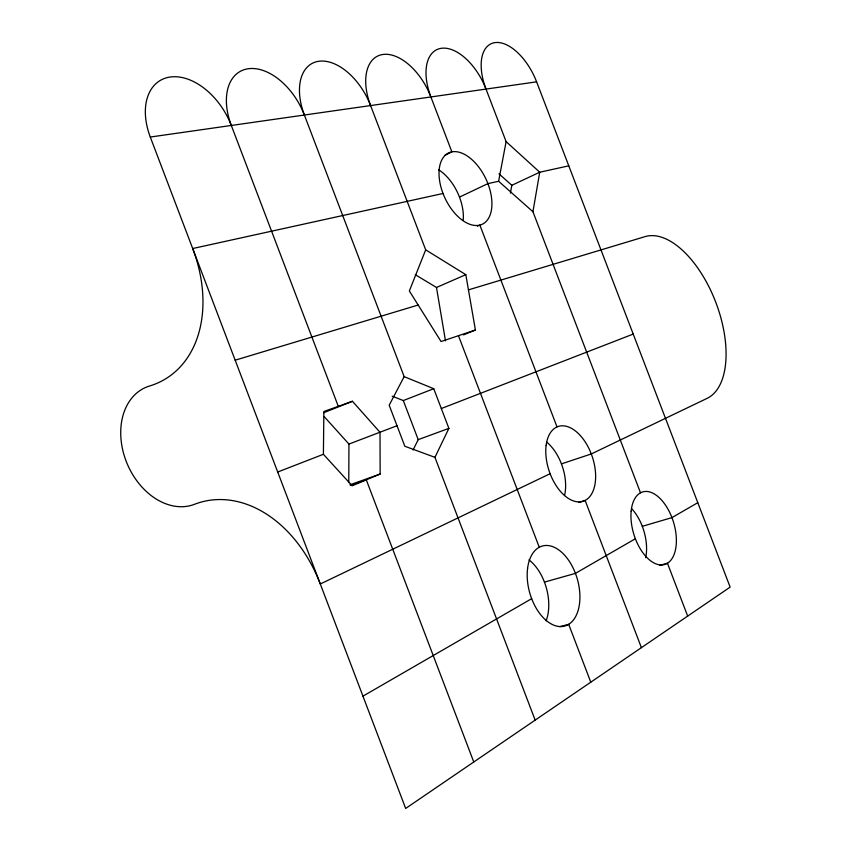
<?xml version="1.0" encoding="UTF-8"?>
<svg xmlns="http://www.w3.org/2000/svg" width="851" height="851" viewBox="0 0 851 851"><rect width="100%" height="100%" fill="white"/><g stroke="black" fill="none" stroke-linecap="round" stroke-linejoin="round"><path stroke-width="1.28" d="M348.772 482.591L348.942 444.062L324.135 416.565M323.401 454.285L323.859 411.501L352.442 401.278L380.014 432.329L380.152 474.028L352.144 485.772L323.401 454.285L277.703 472.018M640.495 492.803L532.939 211.729L539.725 172.221L506.111 141.617L486.006 89.078A48.475 26.828 63.1 0 0 441.339 48.294A48.475 26.828 63.1 0 0 430.883 96.95L451.87 151.85L444.754 155.382M510.398 193.145L511.834 185.295L539.725 172.221L568.776 165.839M532.939 211.729L498.622 181.263L506.111 141.617M425.691 249.854L409.342 290.968L441.063 341.538L475.411 330.018L465.816 274.66L425.691 249.854L370.589 105.567A53.315 32.115 61.4 0 0 318.774 61.272A53.315 32.115 61.4 0 0 304.371 115.023L404.161 376.653L433.755 388.705L448.892 428.372L434.935 457.338L535.162 720.127M413.075 449.988L418.213 439.637L448.892 428.372M404.161 376.653L389.184 405.214L404.831 446.254L434.935 457.338M362.951 696.15L531.673 598.668M635.367 538.757L575.446 573.372L544.449 582.105M697.788 502.686L671.939 517.621L642.303 526.333M550.108 473.709L320.295 583.999A127.607 94.376 75.2 0 0 194.496 504.303A63.336 47.199 66.9 0 1 126.065 460.976A63.336 47.199 66.9 0 1 149.574 386.003A128.139 93.333 59.2 0 0 192.698 248.535L443.031 193.485M459.476 197.113L487.9 183.625L498.622 181.263M477.464 226.196L479.868 225.1A39.433 22.594 64.8 0 0 477.475 165.456A39.433 22.594 64.8 0 0 439.052 175.136A39.433 22.594 64.8 0 0 479.868 225.1L557.011 426.904M415.277 274.703L436.489 287.468L465.816 274.66M463.529 334.879L475.411 330.018M323.869 412.671L352.442 401.278M392.183 396.172L403.3 400.555L433.755 388.705M397.013 425.734L348.942 444.062M441.318 408.533L633.218 334.081M349.963 484.815L380.152 474.028M350.548 485.464L366.292 479.836L473.773 761.996M561.437 463.88L591.275 453.955L707.096 398.364A86.685 44.231 69.1 0 0 715.712 302.116A86.685 44.231 69.1 0 0 645.101 236.61L468.454 289.872M578.808 502.398L585.116 500.42L641.399 647.654M235.174 360.196L418.16 305.03M659.919 565.298L667.45 563.234L687.672 616.092M559.873 626.623L568.691 624.326L590.775 682.183M150.287 137.043L536.609 81.845L730.137 587.126L405.672 808.45L150.287 137.043A59.315 39.072 58.6 0 1 170.157 77.026A59.315 39.072 58.6 0 1 231.312 125.469L338.294 406.342M498.963 173.827L511.834 185.295M458.466 335.698L539.257 547.257M403.3 400.555L418.213 439.637M436.489 287.468L445.488 340.889M486.006 89.078A46.38 24.658 63.8 0 1 494.91 42.614A46.38 24.658 63.8 0 1 536.609 81.845M231.312 125.469A56.134 35.348 60.2 0 1 248.215 68.75A56.134 35.348 60.2 0 1 304.371 115.023M370.589 105.567A50.773 29.296 62.4 0 1 382.865 54.485A50.773 29.296 62.4 0 1 430.883 96.95M438.563 169.721A38.912 22.839 64.7 0 1 463.189 220.42M631.538 508.536A37.433 20.998 73.2 0 1 645.686 557.66M546.736 442.105A38.891 22.966 71.5 0 1 564.532 495.559M528.982 559.884A40.976 25.019 74.5 0 1 546.119 620.858M631.144 511.302A37.923 20.743 73 0 0 662.291 564.926A37.923 20.743 73 0 0 667.535 508.355A37.923 20.743 73 0 0 631.144 511.302M527.588 568.383A41.561 24.775 74.3 0 0 562.564 626.485A41.561 24.775 74.3 0 0 570.532 563.234A41.561 24.775 74.3 0 0 527.588 568.383M546.129 445.403A39.423 22.722 71.4 0 0 579.35 501.899A39.423 22.722 71.4 0 0 586.616 444.211A39.423 22.722 71.4 0 0 546.129 445.403"/></g></svg>
